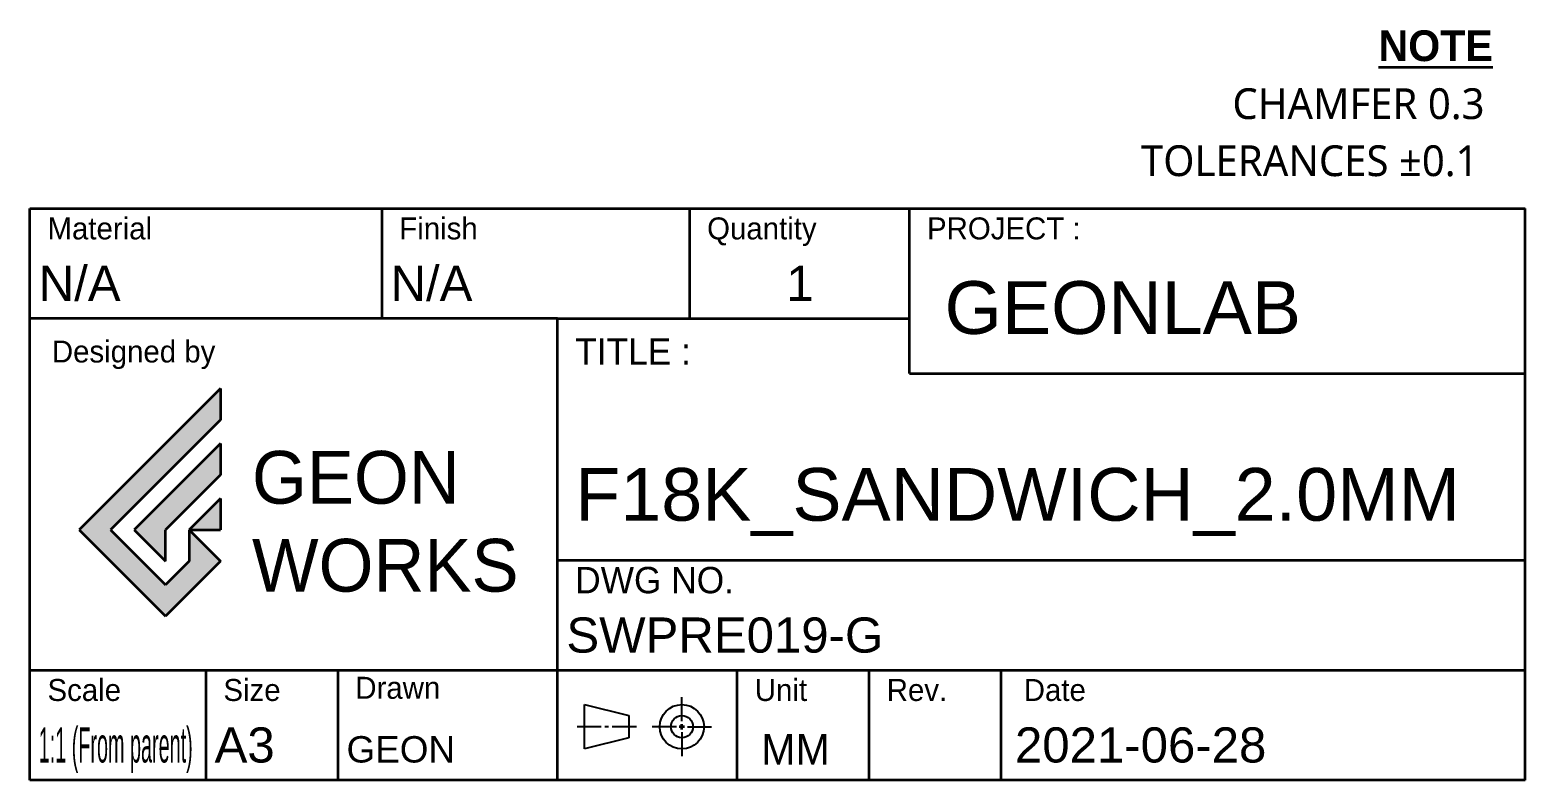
# Model space of a CAD drawing. Header units: millimetres. Extents: x 19 to 419, y 1 to 275.
# Drawn here: x 249 to 419, y 1.2 to 86.5 of the extents above; entities that cross this region are included whole.
import ezdxf

# ---------------------------------------------------------------- set-up
doc = ezdxf.new("R2010")
doc.units = ezdxf.units.MM
doc.header["$LTSCALE"] = 0.75
doc.layers.add('SLD-0', color=7, linetype='Continuous')
doc.layers.add('TitleBlock', color=7, linetype='Continuous', lineweight=35)
doc.styles.add('MtXpl___1', font='')
doc.styles.add('MtXpl_Century_Gothic', font='GOTHIC.TTF')
doc.styles.add('MtXpl_OCR-A_BT', font='')
doc.styles.add('MtXpl_OCR-A_BT_1', font='')
doc.styles.get("Standard").update_dxf_attribs({"font": 'arial.ttf'})
doc.styles.get('MtXpl___1').set_extended_font_data('Malgun Gothic')
doc.styles.get('MtXpl_OCR-A_BT').set_extended_font_data('OCR-A BT')
doc.styles.get('MtXpl_OCR-A_BT_1').set_extended_font_data('OCR-A BT', bold=True)

# ---------------------------------------------------------------- blocks, each defined once
blk = doc.blocks.new('TITLEGW')
h = blk.add_hatch(color=256)
h.dxf.hatch_style = 1
h.paths.add_polyline_path([(-148.32, 40.97), (-148.32, 44.55), (-164.4, 28.46), (-154.57, 18.63), (-148.32, 24.89), (-151.89, 28.46), (-151.89, 24.89), (-154.57, 22.21), (-160.83, 28.46)])
h.paths.add_polyline_path([(-148.32, 34.72), (-148.32, 38.29), (-158.15, 28.46), (-154.57, 24.89), (-154.57, 28.46)], flags=17)
h.paths.add_polyline_path([(-148.32, 32.04), (-151.89, 28.46), (-148.32, 28.46)], flags=16)
for p, q in [((-170, 0), (-170, 65)), ((-170, 65), (0, 65)), ((-130, 65), (-130, 52.5)), ((-95, 65), (-95, 52.5)), ((-70, 46.25), (-70, 65)), ((0, 0), (0, 65)), ((-110, 52.5), (-170, 52.5)), ((-110, 0), (-110, 52.5)), ((-110, 52.5), (-70, 52.5)), ((-70, 46.25), (0, 46.25)), ((-148.32, 44.55), (-164.4, 28.46)), ((-148.32, 44.55), (-148.32, 40.97)), ((-148.32, 40.97), (-160.83, 28.46)), ((-148.32, 38.29), (-158.15, 28.46)), ((-148.32, 38.29), (-148.32, 34.72)), ((-148.32, 34.72), (-154.57, 28.46)), ((-148.32, 32.04), (-151.89, 28.46)), ((-148.32, 32.04), (-148.32, 28.46)), ((-164.4, 28.46), (-154.57, 18.63)), ((-160.83, 28.46), (-154.57, 22.21)), ((-158.15, 28.46), (-154.57, 24.89)), ((-154.57, 24.89), (-154.57, 28.46)), ((-151.89, 28.46), (-148.32, 24.89)), ((-151.89, 28.46), (-151.89, 24.89)), ((-151.89, 28.46), (-148.32, 28.46)), ((-148.32, 24.89), (-154.57, 18.63)), ((-151.89, 24.89), (-154.57, 22.21)), ((-110, 25), (0, 25)), ((-170, 12.5), (0, 12.5)), ((-150, 12.5), (-150, 0)), ((-135, 12.5), (-135, 0)), ((-89.58, 0), (-89.58, 12.5)), ((-74.58, 0), (-74.58, 12.5)), ((-59.58, 0), (-59.58, 12.5)), ((-95.57, 6.07), (-96.17, 6.07)), ((-95.87, 5.77), (-95.87, 6.37)), ((0, 0), (-170, 0))]:
    blk.add_line(p, q)
at = {"layer": 'SLD-0'}
for p, q in [((-106.93, 3.55), (-106.93, 8.59)), ((-106.93, 8.59), (-101.89, 7.33)), ((-95.87, 6.7), (-95.87, 9.44)), ((-101.89, 7.33), (-101.89, 4.81)), ((-105.04, 6.07), (-107.77, 6.07)), ((-104.2, 6.07), (-104.62, 6.07)), ((-101.05, 6.07), (-103.78, 6.07)), ((-96.5, 6.07), (-99.24, 6.07)), ((-95.87, 5.44), (-95.87, 2.71)), ((-95.24, 6.07), (-92.51, 6.07)), ((-95.24, 6.07), (-92.51, 6.07)), ((-101.89, 4.81), (-106.93, 3.55))]:
    blk.add_line(p, q, dxfattribs=at)
for radius in [2.52, 1.26]:
    blk.add_circle((-95.87, 6.07), radius, dxfattribs=at)
for s, height, style, p in [('%%UNOTE', 3.5, 'MtXpl_OCR-A_BT_1', (-16.67, 81.78)), ('CHAMFER 0.3', 3.5, 'MtXpl___1', (-33.28, 75.19)), ('TOLERANCES ±0.1', 3.5, 'MtXpl___1', (-43.68, 68.7)), ('Material', 2.5, 'MtXpl_OCR-A_BT', (-168, 61.5)), ('Finish', 2.5, 'MtXpl_OCR-A_BT', (-128, 61.5)), ('Quantity', 2.5, 'MtXpl_OCR-A_BT', (-93, 61.5)), ('PROJECT :', 2.5, 'MtXpl_OCR-A_BT', (-68, 61.5)), ('Designed by', 2.5, 'MtXpl_OCR-A_BT', (-167.5, 47.5)), ('TITLE :', 3, 'MtXpl_OCR-A_BT', (-108, 47.25)), ('DWG NO.', 3, 'MtXpl_OCR-A_BT', (-108, 21.25)), ('Scale', 2.5, 'MtXpl_OCR-A_BT', (-168, 9)), ('Size', 2.5, 'MtXpl_OCR-A_BT', (-148, 9)), ('Drawn', 2.5, 'MtXpl_OCR-A_BT', (-133, 9.25)), ('Unit', 2.5, 'MtXpl_OCR-A_BT', (-87.58, 9)), ('Rev.', 2.5, 'MtXpl_OCR-A_BT', (-72.58, 9)), ('Date', 2.5, 'MtXpl_OCR-A_BT', (-57, 9)), ('MM', 3.5, 'MtXpl_Century_Gothic', (-86.85, 1.75))]:
    blk.add_text(s, height=height, dxfattribs=dict(style=style)).set_placement(p)
at = {"insert": (-144.75, 37.44), "char_height": 6, "attachment_point": 1}
blk.add_mtext_dynamic_manual_height_columns('{\\fa Astro Space|b0|i0|c0|p2;GEON^JWORKS}', width=29.3157, gutter_width=12.5, heights=[0], dxfattribs=at)
for tag, p, height in [("MAT'L", (-169, 54.5), 4), ('FINISH', (-129, 54.5), 4), ('QUANTITY', (-84, 54.5), 4), ('PROJECT', (-66, 50.75), 6), ('TITLE_1', (-108, 29.5), 6), ('DWG_NO', (-109, 14.5), 4), ('SCALE', (-169, 2), 4), ('SIZE', (-149, 2), 4), ('CREATED_DATE', (-58, 2), 4), ('DRAWN', (-134, 2), 3)]:
    blk.add_attdef(tag, p, '', height=height)

msp = doc.modelspace()

# ---------------------------------------------------------------- block references
at = {"layer": 'TitleBlock'}
ref = msp.add_blockref('TITLEGW', (419.048931, 1.183044), dxfattribs=at)
ref.add_attrib("MAT'L", 'N/A', (250.048931, 55.683044), dxfattribs={"layer": '0', "height": 4})
ref.add_attrib('FINISH', 'N/A', (290.048931, 55.683044), dxfattribs={"layer": '0', "height": 4})
ref.add_attrib('SCALE', '1:1 (From parent)', (250.048931, 3.183044), dxfattribs={"layer": '0', "height": 4, "width": 0.402935})
ref.add_attrib('TITLE_1', 'F18K_SANDWICH_2.0MM', (311.048931, 30.683044), dxfattribs={"layer": '0', "height": 6})
ref.add_attrib('SIZE', 'A3', (270.048931, 3.183044), dxfattribs={"layer": '0', "height": 4})
ref.add_attrib('QUANTITY', '1', (335.048931, 55.683044), dxfattribs={"layer": '0', "height": 4})
ref.add_attrib('DWG_NO', 'SWPRE019-G', (310.048931, 15.683044), dxfattribs={"layer": '0', "height": 4})
ref.add_attrib('DRAWN', 'GEON', (285.048931, 3.183044), dxfattribs={"layer": '0', "height": 3})
ref.add_attrib('CREATED_DATE', '2021-06-28', (361.048931, 3.183044), dxfattribs={"layer": '0', "height": 4})
ref.add_attrib('PROJECT', 'GEONLAB', (353.048931, 51.933044), dxfattribs={"layer": '0', "height": 6})

doc.saveas('drawing.dxf')
